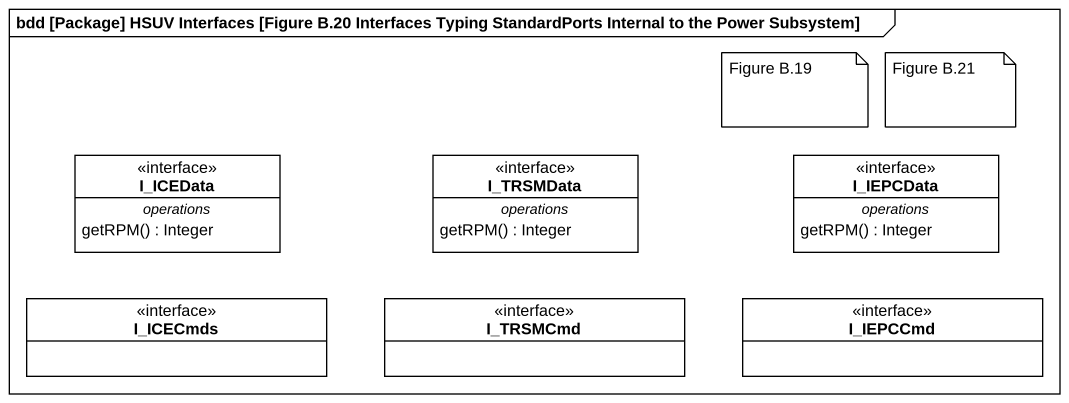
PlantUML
@startuml
mainframe bdd [Package] HSUV Interfaces [Figure B.20 Interfaces Typing StandardPorts Internal to the Power Subsystem]
hide circle
hide empty members
interface I_ICEData #FFFFFF {
  -- operations --
  getRPM() : Integer
}
interface I_TRSMData #FFFFFF {
  -- operations --
  getRPM() : Integer
}
interface I_IEPCData #FFFFFF {
  -- operations --
  getRPM() : Integer
}
interface I_ICECmds #FFFFFF
interface I_TRSMCmd #FFFFFF
interface I_IEPCCmd #FFFFFF
note as N1
  Figure B.19
end note
note as N2
  Figure B.21
end note
@enduml
